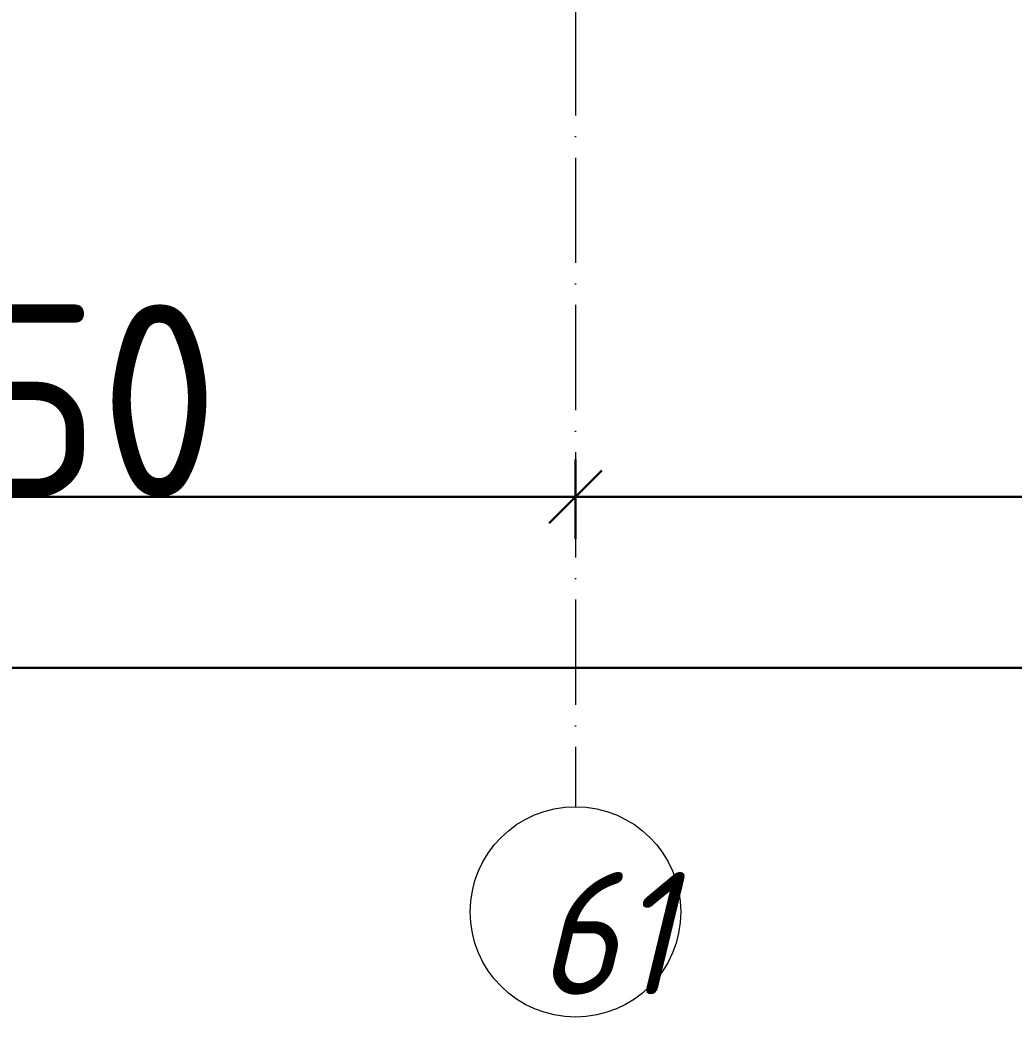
# Model space of a CAD drawing. Header units: millimetres. Extents: x -17017 to 628417, y -109036 to 199237.
# Drawn here: x 611027 to 613860, y -95598 to -92754 of the extents above; entities that cross this region are included whole.
import ezdxf

# ---------------------------------------------------------------- set-up
doc = ezdxf.new("R2010")
doc.units = ezdxf.units.MM
doc.linetypes.add('50_200_ШТРИХ_1Т_ш5_п1_п1_', pattern=[700, 500, -100, 0, -100])
for name, color, linetype, lineweight in [('A-____-____-DIMS', 7, 'Continuous', 9), ('S-GRID-____-IDEN', 7, 'Continuous', 9), ('S-GRID-____-OTLN-1', 7, '50_200_ШТРИХ_1Т_ш5_п1_п1_', 9), ('стяжа', 7, 'Continuous', 30)]:
    doc.layers.add(name, color=color, linetype=linetype, lineweight=lineweight)
doc.styles.add('ISOCPEUR_I', font='isocpeui.ttf', dxfattribs={"width": 0.9, "height": 2.5})
doc.styles.add('ISOCPEUR_I_9', font='isocpeui.ttf', dxfattribs={"width": 0.9, "height": 250})
doc.styles.add('СПДС', font='isocpeur.ttf', dxfattribs={"width": 0.9})
doc.dimstyles.new('ISO-2_5_0_9К_БОЛЬШОЙ_ОСИ', dxfattribs={"dimscale": 304.8, "dimtxt": 248.995294, "dimasz": 0.492126, "dimexe": 0.393701, "dimexo": 0, "dimgap": 0, "dimtad": 1, "dimdec": 0, "dimzin": 0, "dimdsep": 46, "dimtxsty": 'ISOCPEUR_I_9', "dimblk1": 'OBLIQUE', "dimblk2": 'OBLIQUE', "dimsah": 1, "dimcen": 0.09, "dimdle": 0.393701, "dimazin": 0, "dimtfac": 1, "dimtdec": 4, "dimtix": 1, "dimtmove": 0, "dimatfit": 3, "dimfxl": 1, "dimtvp": 1, "dimtolj": 1, "dimtzin": 0, "dimarcsym": 2})

# ---------------------------------------------------------------- blocks, each defined once
blk = doc.blocks.new('Ось сетки - Круг_Ø6_00__ISO-2_5_0_9K_-25732049-АР1_План отверстий 3 этажа в осях 1-64_А-ГГ')
at = {"layer": 'S-GRID-____-IDEN'}
blk.add_circle((0, 0), 3, dxfattribs=at)
blk = doc.blocks.new('_Oblique')
at = {"color": 0, "linetype": 'ByBlock', "lineweight": -2}
blk.add_line((-0.5, -0.5), (0.5, 0.5), dxfattribs=at)
blk = doc.blocks.new('*D2912')
at = {"layer": 'A-____-____-DIMS', "color": 0, "lineweight": -2, "transparency": 16777216}
for p, q in [((369420.7, -90355.9), (369420.7, -90582)), ((372870.7, -90355.9), (372870.7, -90582)), ((369300.7, -90462), (372990.7, -90462))]:
    blk.add_line(p, q, dxfattribs=at)
at = {"layer": 'Defpoints', "color": 0, "transparency": 16777216}
for p in [(369420.7, -90355.9), (372870.7, -90355.9), (372870.7, -90462)]:
    blk.add_point(p, dxfattribs=at)
at = {"layer": 'A-____-____-DIMS', "color": 0, "lineweight": -2, "transparency": 16777216, "xscale": 150, "yscale": 150, "zscale": 150, "rotation": 180}
blk.add_blockref('_Oblique', (369420.7, -90462), dxfattribs=at)
at = {"layer": 'A-____-____-DIMS', "color": 0, "lineweight": -2, "transparency": 16777216, "xscale": 150, "yscale": 150, "zscale": 150}
blk.add_blockref('_Oblique', (372870.7, -90462), dxfattribs=at)
at = {"layer": 'A-____-____-DIMS', "color": 0, "transparency": 16777216, "insert": (371145.7, -90187.7), "char_height": 548.64, "attachment_point": 5, "style": 'СПДС'}
blk.add_mtext('\\A1;3450', dxfattribs=at)
blk = doc.blocks.new('*D2913')
at = {"layer": 'A-____-____-DIMS', "color": 0, "lineweight": -2, "transparency": 16777216}
for p, q in [((372870.7, -90355.9), (372870.7, -90582)), ((377120.7, -90355.9), (377120.7, -90582)), ((372750.7, -90462), (377240.7, -90462))]:
    blk.add_line(p, q, dxfattribs=at)
at = {"layer": 'Defpoints', "color": 0, "transparency": 16777216}
for p in [(372870.7, -90355.9), (377120.7, -90355.9), (377120.7, -90462)]:
    blk.add_point(p, dxfattribs=at)
at = {"layer": 'A-____-____-DIMS', "color": 0, "lineweight": -2, "transparency": 16777216, "xscale": 150, "yscale": 150, "zscale": 150, "rotation": 180}
blk.add_blockref('_Oblique', (372870.7, -90462), dxfattribs=at)
at = {"layer": 'A-____-____-DIMS', "color": 0, "lineweight": -2, "transparency": 16777216, "xscale": 150, "yscale": 150, "zscale": 150}
blk.add_blockref('_Oblique', (377120.7, -90462), dxfattribs=at)
at = {"layer": 'A-____-____-DIMS', "color": 0, "transparency": 16777216, "insert": (374995.7, -90187.7), "char_height": 548.64, "attachment_point": 5, "style": 'СПДС'}
blk.add_mtext('\\A1;4250', dxfattribs=at)
blk = doc.blocks.new('*D2915')
at = {"layer": 'A-____-____-DIMS', "color": 0, "lineweight": -2, "transparency": 16777216}
for p, q in [((281420.7, -90844.1), (281420.7, -91070.2)), ((384920.7, -90844.1), (384920.7, -91070.2)), ((281300.7, -90950.2), (385040.7, -90950.2))]:
    blk.add_line(p, q, dxfattribs=at)
at = {"layer": 'Defpoints', "color": 0, "transparency": 16777216}
for p in [(281420.7, -90844.1), (384920.7, -90844.1), (384920.7, -90950.2)]:
    blk.add_point(p, dxfattribs=at)
at = {"layer": 'A-____-____-DIMS', "color": 0, "lineweight": -2, "transparency": 16777216, "xscale": 150, "yscale": 150, "zscale": 150, "rotation": 180}
blk.add_blockref('_Oblique', (281420.7, -90950.2), dxfattribs=at)
at = {"layer": 'A-____-____-DIMS', "color": 0, "lineweight": -2, "transparency": 16777216, "xscale": 150, "yscale": 150, "zscale": 150}
blk.add_blockref('_Oblique', (384920.7, -90950.2), dxfattribs=at)
at = {"layer": 'A-____-____-DIMS', "color": 0, "transparency": 16777216, "insert": (333170.7, -90675.9), "char_height": 548.64, "attachment_point": 5, "style": 'СПДС'}
blk.add_mtext('\\A1;103500', dxfattribs=at)
blk = doc.blocks.new('3эт')
at = {"layer": 'S-GRID-____-OTLN-1', "color": 251, "ltscale": 0.6, "true_color": 0x636466}
blk.add_line((372870.7, -36982.5), (372870.7, -91346.1), dxfattribs=at)
at = {"layer": 'S-GRID-____-IDEN', "insert": (372760.2, -91532.1), "char_height": 350, "width": 346.329, "attachment_point": 1, "style": 'ISOCPEUR_I'}
blk.add_mtext('61', dxfattribs=at)
at = {"layer": 'A-____-____-DIMS'}
for base, p1, p2, override, picture, middle in [((372870.7, -90462), (369420.7, -90355.9), (372870.7, -90355.9), {"dimtxt": 1.8, "dimpost": '<>', "dimtxsty": 'СПДС', "dimfxl": 3450}, '*D2912', (371145.7, -90187.7)), ((377120.7, -90462), (372870.7, -90355.9), (377120.7, -90355.9), {"dimtxt": 1.8, "dimpost": '<>', "dimtxsty": 'СПДС', "dimfxl": 4250}, '*D2913', (374995.7, -90187.7)), ((384920.7, -90950.2), (281420.7, -90844.1), (384920.7, -90844.1), {"dimtxt": 1.8, "dimpost": '<>', "dimtxsty": 'СПДС', "dimfxl": 103500}, '*D2915', (333170.7, -90675.9))]:
    dim = blk.add_linear_dim(base=base, p1=p1, p2=p2, dimstyle='ISO-2_5_0_9К_БОЛЬШОЙ_ОСИ', override=override, dxfattribs=at)
    dim.commit()
    dim.dimension.update_dxf_attribs({"geometry": picture, "text_midpoint": middle})

msp = doc.modelspace()

# ---------------------------------------------------------------- block references
at = {"layer": 'S-GRID-____-IDEN', "xscale": 99.99999999999993, "yscale": 99.99999999999993, "zscale": 99.99999999999993, "rotation": 180}
msp.add_blockref('Ось сетки - Круг_Ø6_00__ISO-2_5_0_9K_-25732049-АР1_План отверстий 3 этажа в осях 1-64_А-ГГ', (612610, -95298.2), dxfattribs=at)
at = {"layer": 'стяжа'}
msp.add_blockref('3эт', (239739.3, -3652.2), dxfattribs=at)

doc.saveas('drawing.dxf')
